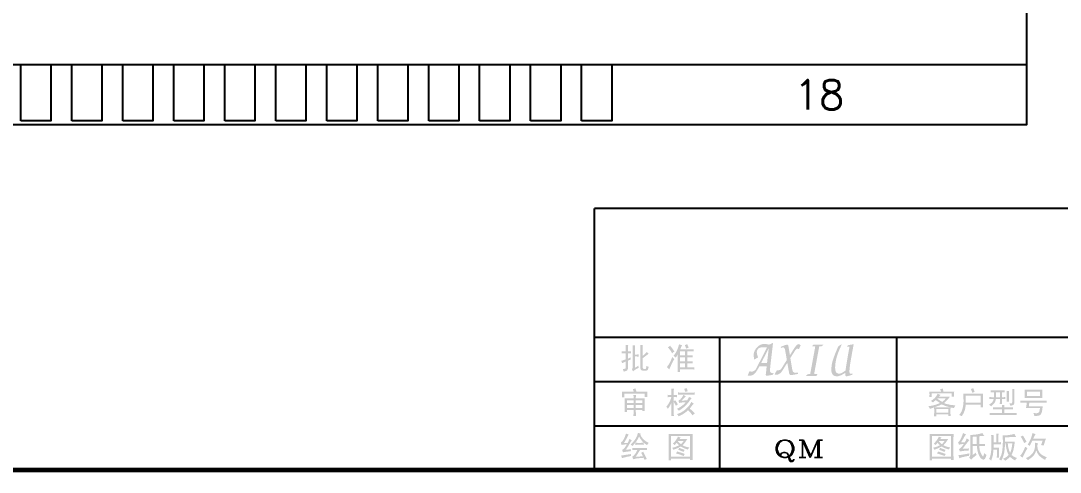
# Model space of a CAD drawing. Extents: x -1388 to 1427, y 183 to 486.
# Drawn here: x 840.2 to 892, y 219.4 to 241.9 of the extents above; entities that cross this region are included whole.
import ezdxf
from ezdxf.enums import TextEntityAlignment as Align

# ---------------------------------------------------------------- set-up
doc = ezdxf.new("R2010")
doc.units = 0
doc.header["$LTSCALE"] = 3
doc.layers.get('0').update_dxf_attribs({"linetype": 'CONTINUOUS'})
doc.styles.add('ROMANC', font='romanc')
doc.styles.add('ROMANS', font='romans.shx')

msp = doc.modelspace()

# ---------------------------------------------------------------- hatches: boundary and pattern name
h = msp.add_hatch(color=3)
h.paths.add_polyline_path([(881.441, 225.694), (881.397, 225.629), (881.516, 225.629), (881.494, 225.503), (881.472, 225.383), (881.452, 225.27), (881.433, 225.162), (881.415, 225.061), (881.4, 224.967), (881.385, 224.878), (881.371, 224.795), (881.359, 224.719), (881.349, 224.649), (881.339, 224.585), (881.331, 224.528), (881.324, 224.476), (881.318, 224.432), (881.215, 224.362), (881.14, 224.316), (881.095, 224.293), (881.092, 224.292), (881.009, 224.273), (880.925, 224.288), (880.915, 224.292), (880.855, 224.341), (880.831, 224.38), (880.812, 224.448), (880.801, 224.538), (880.8, 224.597), (880.803, 224.668), (880.81, 224.75), (880.823, 224.846), (880.831, 224.897), (880.847, 224.974), (880.866, 225.055), (880.891, 225.14), (880.921, 225.229), (880.928, 225.248), (880.95, 225.316), (880.977, 225.389), (881.009, 225.467), (881.046, 225.551), (881.087, 225.639), (881.121, 225.707), (881.11, 225.742), (880.954, 225.636), (880.865, 225.425), (880.823, 225.322), (880.785, 225.227), (880.751, 225.137), (880.721, 225.055), (880.695, 224.979), (880.674, 224.91), (880.657, 224.848), (880.644, 224.792), (880.641, 224.777), (880.626, 224.68), (880.616, 224.592), (880.611, 224.511), (880.61, 224.466), (880.617, 224.374), (880.64, 224.296), (880.649, 224.276), (880.702, 224.206), (880.753, 224.172), (880.835, 224.147), (880.873, 224.143), (880.959, 224.152), (880.965, 224.153), (881.037, 224.175), (881.113, 224.205), (881.17, 224.237), (881.249, 224.283), (881.311, 224.32), (881.308, 224.232), (881.308, 224.211), (881.318, 224.159), (881.352, 224.145), (881.436, 224.156), (881.449, 224.159), (881.533, 224.182), (881.615, 224.208), (881.647, 224.219), (881.683, 224.281), (881.582, 224.271), (881.555, 224.271), (881.524, 224.294), (881.512, 224.365), (881.513, 224.436), (881.52, 224.523), (881.53, 224.617), (881.536, 224.662), (881.542, 224.713), (881.551, 224.77), (881.562, 224.834), (881.573, 224.906), (881.587, 224.984), (881.601, 225.069), (881.618, 225.161), (881.635, 225.259), (881.654, 225.364), (881.675, 225.476), (881.697, 225.595), (881.72, 225.721), (881.725, 225.747)])
h.paths.add_polyline_path([(877.672, 225.811), (877.598, 225.757), (877.567, 225.742), (877.505, 225.723), (877.434, 225.738), (877.346, 225.756), (877.262, 225.762), (877.255, 225.762), (877.18, 225.751), (877.096, 225.723), (877.023, 225.685), (876.953, 225.633), (876.908, 225.59), (876.856, 225.529), (876.809, 225.454), (876.786, 225.408), (876.757, 225.331), (876.742, 225.246), (876.739, 225.183), (876.744, 225.131), (876.759, 225.031), (876.768, 224.977), (876.96, 225.089), (876.931, 225.176), (876.908, 225.251), (876.896, 225.339), (876.896, 225.358), (876.913, 225.441), (876.919, 225.454), (876.968, 225.524), (876.974, 225.53), (877.046, 225.571), (877.062, 225.577), (877.145, 225.593), (877.198, 225.595), (877.274, 225.593), (877.368, 225.586), (877.385, 225.584), (877.404, 225.582), (876.937, 224.665), (876.89, 224.573), (876.852, 224.506), (876.843, 224.492), (876.784, 224.429), (876.77, 224.42), (876.691, 224.384), (876.687, 224.383), (876.633, 224.377), (876.554, 224.39), (876.53, 224.395), (876.445, 224.182), (876.532, 224.175), (876.567, 224.175), (876.651, 224.189), (876.656, 224.19), (876.728, 224.224), (876.76, 224.25), (876.815, 224.307), (876.873, 224.38), (876.875, 224.383), (876.913, 224.443), (876.956, 224.514), (877.003, 224.598), (877.031, 224.649), (877.39, 224.649), (877.365, 224.409), (877.35, 224.305), (877.344, 224.232), (877.344, 224.223), (877.356, 224.182), (877.393, 224.169), (877.477, 224.182), (877.559, 224.196), (877.645, 224.212), (877.695, 224.221), (877.737, 224.31), (877.674, 224.299), (877.596, 224.328), (877.555, 224.395), (877.556, 224.472), (877.563, 224.56), (877.57, 224.633), (877.577, 224.71), (877.586, 224.795), (877.598, 224.888), (877.601, 224.92), (877.703, 225.783)])
h.paths.add_polyline_path([(877.111, 224.803), (877.492, 225.54), (877.406, 224.803)], flags=16)
h.paths.add_polyline_path([(878.982, 225.749), (878.911, 225.72), (878.855, 225.667), (878.81, 225.611), (878.776, 225.562), (878.734, 225.499), (878.684, 225.42), (878.627, 225.327), (878.609, 225.298), (878.545, 225.199), (878.472, 225.653), (878.445, 225.712), (878.419, 225.726), (878.354, 225.712), (878.299, 225.695), (878.214, 225.665), (878.125, 225.632), (878.078, 225.548), (878.175, 225.584), (878.218, 225.593), (878.273, 225.554), (878.29, 225.512), (878.309, 225.436), (878.33, 225.325), (878.341, 225.264), (878.393, 224.959), (878.156, 224.581), (878.101, 224.501), (878.058, 224.466), (877.994, 224.447), (877.891, 224.44), (877.786, 224.239), (877.873, 224.221), (877.88, 224.221), (877.961, 224.236), (878.01, 224.26), (878.07, 224.304), (878.128, 224.366), (878.182, 224.443), (878.417, 224.818), (878.508, 224.297), (878.536, 224.226), (878.591, 224.203), (878.669, 224.211), (878.714, 224.219), (878.808, 224.235), (878.891, 224.253), (878.945, 224.265), (878.961, 224.333), (878.859, 224.32), (878.826, 224.317), (878.758, 224.328), (878.708, 224.365), (878.677, 224.432), (878.663, 224.492), (878.646, 224.583), (878.635, 224.651), (878.568, 225.058), (878.735, 225.321), (878.786, 225.399), (878.818, 225.449), (878.875, 225.512), (878.914, 225.525), (878.996, 225.503), (878.998, 225.501), (879.081, 225.694), (879.003, 225.745)])
h.paths.add_polyline_path([(880.219, 225.728), (879.724, 225.728), (879.643, 225.65), (879.81, 225.629), (879.558, 224.263), (879.428, 224.247), (879.349, 224.166), (879.854, 224.166), (879.933, 224.247), (879.755, 224.265), (880.006, 225.629), (880.139, 225.65)])
h = msp.add_hatch(color=3)
h.paths.add_polyline_path([(871.209, 225.603), (871.215, 225.706), (871.096, 225.706), (871.097, 225.662), (871.101, 225.557), (871.101, 224.525), (871.129, 224.453), (871.215, 224.424), (871.381, 224.424), (871.458, 224.459), (871.478, 224.497), (871.513, 224.62), (871.487, 224.625), (871.394, 224.662), (871.394, 224.644), (871.381, 224.548), (871.352, 224.506), (871.257, 224.506), (871.209, 224.567), (871.209, 225.045), (871.286, 225.101), (871.381, 225.175), (871.456, 225.231), (871.513, 225.272), (871.487, 225.29), (871.411, 225.359), (871.354, 225.294), (871.279, 225.22), (871.209, 225.164), (871.209, 225.576)])
h.paths.add_polyline_path([(870.48, 225.638), (870.488, 225.7), (870.361, 225.7), (870.361, 225.695), (870.365, 225.599), (870.367, 225.497), (870.369, 225.385), (870.261, 225.385), (870.171, 225.391), (870.171, 225.283), (870.252, 225.286), (870.369, 225.288), (870.369, 224.99), (870.321, 224.973), (870.215, 224.935), (870.136, 224.913), (870.156, 224.882), (870.195, 224.794), (870.263, 224.834), (870.369, 224.883), (870.369, 224.567), (870.345, 224.525), (870.33, 224.521), (870.219, 224.506), (870.233, 224.481), (870.266, 224.376), (870.345, 224.398), (870.427, 224.429), (870.435, 224.435), (870.475, 224.519), (870.475, 224.926), (870.515, 224.942), (870.618, 224.984), (870.612, 225.087), (870.55, 225.059), (870.475, 225.026), (870.475, 225.288), (870.517, 225.288), (870.625, 225.283), (870.625, 225.391), (870.572, 225.387), (870.475, 225.385), (870.475, 225.396), (870.477, 225.537)])
h.paths.add_polyline_path([(870.821, 225.579), (870.834, 225.682), (870.707, 225.682), (870.709, 225.662), (870.713, 225.557), (870.713, 224.585), (870.678, 224.495), (870.731, 224.395), (870.783, 224.435), (870.874, 224.495), (870.935, 224.528), (871.017, 224.572), (871.017, 224.576), (870.988, 224.675), (870.892, 224.607), (870.821, 224.567), (870.821, 225.134), (870.929, 225.132), (871.017, 225.127), (871.017, 225.235), (870.94, 225.231), (870.821, 225.229), (870.821, 225.557)])
h = msp.add_hatch(color=3)
h.paths.add_polyline_path([(872.643, 225.001), (872.603, 224.905), (872.562, 224.823), (872.533, 224.772), (872.478, 224.686), (872.412, 224.603), (872.456, 224.561), (872.533, 224.482), (872.555, 224.534), (872.595, 224.625), (872.645, 224.733), (872.69, 224.825), (872.736, 224.916), (872.782, 225.002), (872.753, 225.03), (872.681, 225.103)])
h.paths.add_polyline_path([(873.318, 224.59), (873.069, 224.59), (873.069, 224.794), (873.318, 224.794)], flags=16)
h.paths.add_polyline_path([(873.318, 224.889), (873.069, 224.889), (873.069, 225.092), (873.318, 225.092)], flags=16)
h.paths.add_polyline_path([(873.511, 225.092), (873.432, 225.092), (873.432, 225.187), (873.549, 225.187), (873.65, 225.191), (873.707, 225.193), (873.707, 225.087), (873.617, 225.09)], flags=17)
h.paths.add_polyline_path([(873.318, 225.187), (873.069, 225.187), (873.069, 225.391), (873.318, 225.391)], flags=16)
h.paths.add_polyline_path([(872.553, 225.645), (872.467, 225.594), (872.513, 225.535), (872.586, 225.44), (872.639, 225.359), (872.676, 225.295), (872.701, 225.317), (872.789, 225.385), (872.736, 225.46), (872.676, 225.546), (872.636, 225.594), (872.581, 225.665)])
h.paths.add_polyline_path([(872.747, 225.164), (872.784, 225.14), (872.866, 225.079), (872.908, 225.149), (872.956, 225.235), (872.956, 224.667), (872.954, 224.55), (872.952, 224.448), (872.949, 224.363), (873.069, 224.363), (873.069, 224.49), (873.54, 224.49), (873.582, 224.49), (873.688, 224.488), (873.784, 224.482), (873.784, 224.596), (873.756, 224.596), (873.672, 224.592), (873.564, 224.59), (873.432, 224.59), (873.432, 224.794), (873.514, 224.794), (873.621, 224.792), (873.707, 224.788), (873.707, 224.894), (873.652, 224.893), (873.553, 224.889), (873.432, 224.889), (873.432, 225.092), (873.432, 225.187), (873.432, 225.391), (873.503, 225.391), (873.544, 225.391), (873.646, 225.389), (873.749, 225.385), (873.749, 225.491), (873.712, 225.489), (873.611, 225.486), (873.503, 225.486), (873.08, 225.486), (873.091, 225.513), (873.139, 225.625), (873.176, 225.689), (873.119, 225.707), (873.022, 225.742), (873.013, 225.707), (872.987, 225.612), (872.952, 225.515), (872.908, 225.414), (872.853, 225.312), (872.798, 225.226)])
h.paths.add_polyline_path([(873.408, 225.737), (873.313, 225.7), (873.346, 225.614), (873.373, 225.521), (873.401, 225.535), (873.498, 225.57), (873.472, 225.645), (873.432, 225.748)])
h = msp.add_hatch(color=3)
h.paths.add_polyline_path([(870.869, 222.954), (871.191, 222.954), (871.191, 222.811), (870.869, 222.811)], flags=16)
h.paths.add_polyline_path([(870.869, 222.708), (871.191, 222.708), (871.191, 222.565), (870.869, 222.565)], flags=16)
h.paths.add_polyline_path([(870.755, 222.708), (870.755, 222.565), (870.433, 222.565), (870.433, 222.708)], flags=16)
h.paths.add_polyline_path([(870.755, 222.811), (870.433, 222.811), (870.433, 222.954), (870.755, 222.954)], flags=16)
h.paths.add_polyline_path([(870.316, 223.032), (870.317, 222.948), (870.319, 222.842), (870.319, 222.714), (870.319, 222.661), (870.319, 222.543), (870.317, 222.445), (870.314, 222.362), (870.433, 222.362), (870.433, 222.465), (870.755, 222.465), (870.755, 222.355), (870.753, 222.25), (870.75, 222.159), (870.874, 222.159), (870.872, 222.245), (870.869, 222.349), (870.869, 222.465), (871.191, 222.465), (871.191, 222.41), (871.31, 222.41), (871.31, 222.419), (871.306, 222.501), (871.304, 222.606), (871.304, 222.732), (871.304, 222.748), (871.304, 222.869), (871.306, 222.972), (871.31, 223.054), (870.869, 223.054), (870.869, 223.107), (870.874, 223.21), (870.75, 223.21), (870.753, 223.155), (870.755, 223.054), (870.314, 223.054)])
h.paths.add_polyline_path([(870.72, 223.503), (870.729, 223.483), (870.768, 223.376), (870.176, 223.376), (870.18, 223.342), (870.184, 223.239), (870.182, 223.199), (870.176, 223.096), (870.303, 223.096), (870.303, 223.276), (871.315, 223.276), (871.315, 223.12), (871.442, 223.12), (871.44, 223.144), (871.434, 223.245), (871.436, 223.272), (871.442, 223.376), (870.905, 223.376), (870.887, 223.431), (870.85, 223.543), (870.817, 223.53)])
h.paths.add_polyline_path([(873.558, 222.726), (873.551, 222.715), (873.491, 222.64), (873.414, 222.56), (873.366, 222.512), (873.287, 222.446), (873.199, 222.386), (873.196, 222.384), (873.11, 222.336), (873.016, 222.296), (872.914, 222.261), (872.945, 222.234), (873.004, 222.153), (873.077, 222.186), (873.17, 222.23), (873.234, 222.269), (873.318, 222.327), (873.392, 222.38), (873.474, 222.452), (873.547, 222.377), (873.611, 222.309), (873.635, 222.278), (873.694, 222.195), (873.73, 222.23), (873.807, 222.291), (873.743, 222.362), (873.716, 222.388), (873.646, 222.455), (873.558, 222.536), (873.56, 222.538), (873.628, 222.629), (873.683, 222.703), (873.694, 222.719), (873.76, 222.792), (873.718, 222.813), (873.63, 222.864), (873.61, 222.822)])
h.paths.add_polyline_path([(873.099, 223.007), (873.068, 222.977), (872.991, 222.935), (873.027, 222.816), (873.082, 222.827), (873.181, 222.84), (873.24, 222.844), (873.35, 222.845), (873.307, 222.798), (873.234, 222.726), (873.152, 222.661), (873.093, 222.618), (873.005, 222.565), (872.914, 222.523), (872.943, 222.498), (873.015, 222.428), (873.051, 222.45), (873.137, 222.509), (873.218, 222.571), (873.264, 222.607), (873.339, 222.675), (873.414, 222.756), (873.448, 222.796), (873.518, 222.878), (873.569, 222.954), (873.593, 222.986), (873.654, 223.054), (873.516, 223.115), (873.476, 223.027), (873.421, 222.941), (873.157, 222.935), (873.212, 222.99), (873.278, 223.06), (873.291, 223.078), (873.366, 223.144), (873.242, 223.215), (873.214, 223.162), (873.156, 223.073)])
h.paths.add_polyline_path([(873.08, 223.228), (873.582, 223.228), (873.604, 223.228), (873.71, 223.226), (873.807, 223.221), (873.807, 223.342), (873.789, 223.338), (873.69, 223.331), (873.582, 223.329), (873.134, 223.329), (873.075, 223.331), (872.972, 223.342), (872.972, 223.221), (872.978, 223.223)])
h.paths.add_polyline_path([(872.449, 223.102), (872.538, 223.107), (872.639, 223.107), (872.608, 223.001), (872.57, 222.906), (872.526, 222.822), (872.511, 222.796), (872.449, 222.706), (872.388, 222.637), (872.405, 222.617), (872.467, 222.523), (872.498, 222.569), (872.557, 222.662), (872.606, 222.75), (872.645, 222.835), (872.645, 222.423), (872.646, 222.379), (872.646, 222.278), (872.639, 222.172), (872.766, 222.172), (872.762, 222.216), (872.76, 222.318), (872.758, 222.423), (872.758, 222.864), (872.762, 222.858), (872.811, 222.776), (872.866, 222.679), (872.879, 222.688), (872.967, 222.745), (872.947, 222.776), (872.892, 222.86), (872.83, 222.954), (872.758, 222.899), (872.758, 223.107), (872.82, 223.107), (872.925, 223.102), (872.925, 223.221), (872.859, 223.217), (872.758, 223.21), (872.758, 223.347), (872.76, 223.439), (872.766, 223.532), (872.639, 223.532), (872.643, 223.455), (872.645, 223.347), (872.645, 223.215), (872.557, 223.217), (872.449, 223.221)])
h.paths.add_polyline_path([(873.39, 223.547), (873.278, 223.527), (873.296, 223.466), (873.331, 223.366), (873.348, 223.373), (873.456, 223.4), (873.437, 223.455), (873.408, 223.55)])
h = msp.add_hatch(color=3)
h.paths.add_polyline_path([(885.848, 222.512), (886.432, 222.512), (886.432, 222.333), (885.848, 222.333)], flags=16)
h.paths.add_polyline_path([(885.735, 222.362), (885.735, 222.355), (885.733, 222.263), (885.729, 222.148), (885.848, 222.148), (885.848, 222.249), (886.432, 222.249), (886.432, 222.166), (886.551, 222.166), (886.551, 222.168), (886.547, 222.278), (886.546, 222.375), (886.546, 222.476), (886.546, 222.494), (886.551, 222.595), (885.729, 222.595), (885.735, 222.494)])
h.paths.add_polyline_path([(886.06, 222.91), (885.974, 222.968), (885.888, 223.034), (885.901, 223.049), (886.319, 223.049), (886.287, 223.01), (886.218, 222.937), (886.134, 222.869)], flags=16)
h.paths.add_polyline_path([(885.738, 223.04), (885.659, 222.974), (885.573, 222.917), (885.594, 222.906), (885.669, 222.84), (885.672, 222.842), (885.755, 222.91), (885.813, 222.961), (885.875, 222.915), (885.962, 222.851), (886.027, 222.811), (886.002, 222.8), (885.912, 222.765), (885.8, 222.726), (885.755, 222.712), (885.661, 222.69), (885.559, 222.67), (885.443, 222.655), (885.48, 222.607), (885.526, 222.523), (885.539, 222.527), (885.661, 222.569), (885.729, 222.595), (885.815, 222.624), (885.914, 222.661), (885.925, 222.664), (886.018, 222.703), (886.117, 222.745), (886.179, 222.714), (886.276, 222.673), (886.33, 222.653), (886.427, 222.626), (886.546, 222.595), (885.729, 222.595), (886.551, 222.595), (886.617, 222.58), (886.725, 222.56), (886.738, 222.604), (886.789, 222.697), (886.734, 222.701), (886.621, 222.71), (886.522, 222.725), (886.438, 222.745), (886.416, 222.748), (886.308, 222.778), (886.223, 222.811), (886.26, 222.842), (886.342, 222.915), (886.403, 222.977), (886.456, 223.045), (886.522, 223.131), (885.973, 223.131), (885.982, 223.144), (886.051, 223.215), (886.002, 223.234), (885.908, 223.276), (885.896, 223.248), (885.844, 223.162), (885.777, 223.078)])
h.paths.add_polyline_path([(886.038, 223.508), (886.046, 223.481), (886.075, 223.376), (885.496, 223.376), (885.5, 223.322), (885.502, 223.228), (885.502, 223.223), (885.496, 223.12), (885.615, 223.12), (885.615, 223.292), (886.612, 223.292), (886.612, 223.126), (886.731, 223.126), (886.729, 223.16), (886.725, 223.257), (886.725, 223.27), (886.731, 223.376), (886.2, 223.376), (886.19, 223.415), (886.165, 223.532), (886.141, 223.527)])
h.paths.add_polyline_path([(888.049, 222.835), (887.309, 222.835), (887.309, 223.181), (888.049, 223.181)], flags=16)
h.paths.add_polyline_path([(887.192, 223.168), (887.194, 223.054), (887.196, 222.959), (887.196, 222.882), (887.194, 222.845), (887.185, 222.739), (887.172, 222.642), (887.168, 222.626), (887.146, 222.527), (887.111, 222.428), (887.097, 222.39), (887.047, 222.302), (886.981, 222.219), (887.014, 222.203), (887.106, 222.153), (887.137, 222.201), (887.19, 222.285), (887.214, 222.336), (887.254, 222.439), (887.273, 222.509), (887.291, 222.607), (887.309, 222.732), (888.049, 222.732), (888.049, 222.6), (888.168, 222.6), (888.166, 222.633), (888.164, 222.728), (888.162, 222.835), (888.161, 222.946), (888.161, 222.975), (888.162, 223.085), (888.164, 223.188), (888.168, 223.281), (887.19, 223.281)])
h.paths.add_polyline_path([(887.659, 223.549), (887.566, 223.508), (887.611, 223.391), (887.637, 223.323), (887.652, 223.331), (887.75, 223.366), (887.723, 223.435), (887.679, 223.556)])
h.paths.add_polyline_path([(888.776, 222.498), (888.882, 222.499), (889.115, 222.499), (889.115, 222.309), (888.704, 222.309), (888.598, 222.311), (888.501, 222.315), (888.501, 222.214), (888.595, 222.217), (888.704, 222.219), (889.651, 222.219), (889.746, 222.217), (889.843, 222.214), (889.843, 222.315), (889.754, 222.311), (889.646, 222.309), (889.223, 222.309), (889.223, 222.499), (889.479, 222.499), (889.57, 222.498), (889.669, 222.494), (889.669, 222.595), (889.585, 222.591), (889.479, 222.589), (889.223, 222.589), (889.223, 222.613), (889.228, 222.721), (889.109, 222.721), (889.111, 222.688), (889.115, 222.589), (888.882, 222.589), (888.867, 222.589), (888.761, 222.591), (888.662, 222.595), (888.662, 222.494), (888.675, 222.494)])
h.paths.add_polyline_path([(889.347, 223.413), (889.353, 223.345), (889.354, 223.234), (889.354, 223.054), (889.353, 222.986), (889.347, 222.882), (889.461, 222.882), (889.457, 222.954), (889.455, 223.054), (889.455, 223.234), (889.457, 223.318), (889.461, 223.413)])
h.paths.add_polyline_path([(888.818, 223.102), (888.818, 223.129), (888.82, 223.223), (888.823, 223.347), (889.008, 223.347), (889.008, 223.102)], flags=17)
h.paths.add_polyline_path([(888.715, 223.309), (888.714, 223.206), (888.71, 223.102), (888.688, 223.102), (888.584, 223.104), (888.483, 223.107), (888.483, 223.007), (888.492, 223.007), (888.593, 223.012), (888.697, 223.012), (888.679, 222.943), (888.633, 222.858), (888.631, 222.855), (888.562, 222.796), (888.465, 222.732), (888.49, 222.715), (888.567, 222.65), (888.571, 222.651), (888.649, 222.715), (888.721, 222.792), (888.741, 222.818), (888.783, 222.904), (888.811, 223.012), (889.008, 223.012), (889.008, 222.941), (889.007, 222.864), (889.003, 222.756), (889.115, 222.756), (889.111, 222.825), (889.109, 222.935), (889.109, 223.012), (889.173, 223.012), (889.276, 223.007), (889.276, 223.107), (889.212, 223.104), (889.109, 223.102), (889.109, 223.347), (889.133, 223.347), (889.241, 223.342), (889.241, 223.442), (889.182, 223.439), (889.085, 223.437), (888.739, 223.437), (888.642, 223.437), (888.543, 223.442), (888.543, 223.342), (888.615, 223.345), (888.715, 223.347)])
h.paths.add_polyline_path([(889.622, 223.514), (889.627, 223.417), (889.627, 223.311), (889.627, 222.906), (889.616, 222.811), (889.598, 222.798), (889.479, 222.792), (889.492, 222.767), (889.532, 222.673), (889.625, 222.694), (889.7, 222.732), (889.719, 222.767), (889.73, 222.875), (889.73, 223.311), (889.732, 223.413), (889.735, 223.514)])
h.paths.add_polyline_path([(890.021, 222.935), (890.021, 222.827), (890.041, 222.829), (890.142, 222.833), (890.248, 222.835), (890.349, 222.835), (890.341, 222.758), (890.327, 222.655), (890.308, 222.56), (891.006, 222.56), (890.988, 222.448), (890.969, 222.368), (890.969, 222.366), (890.898, 222.309), (890.889, 222.307), (890.806, 222.305), (890.678, 222.309), (890.7, 222.258), (890.731, 222.159), (890.863, 222.172), (890.966, 222.19), (891.022, 222.214), (891.052, 222.243), (891.094, 222.344), (891.107, 222.404), (891.125, 222.499), (891.13, 222.547), (891.149, 222.655), (890.451, 222.655), (890.46, 222.737), (890.475, 222.835), (891.149, 222.835), (891.246, 222.833), (891.345, 222.827), (891.345, 222.935), (891.255, 222.932), (891.149, 222.93), (890.248, 222.93), (890.226, 222.93), (890.122, 222.932)])
h.paths.add_polyline_path([(890.361, 223.376), (891.011, 223.376), (891.011, 223.162), (890.361, 223.162)], flags=16)
h.paths.add_polyline_path([(890.242, 223.464), (890.246, 223.364), (890.248, 223.257), (890.246, 223.16), (890.242, 223.067), (891.13, 223.067), (891.13, 223.069), (891.127, 223.168), (891.125, 223.276), (891.125, 223.373), (891.13, 223.472), (890.242, 223.472)])
h = msp.add_hatch(color=3)
h.paths.add_polyline_path([(870.598, 220.262), (870.499, 220.247), (870.475, 220.244), (870.374, 220.229), (870.361, 220.227), (870.261, 220.211), (870.239, 220.209), (870.136, 220.194), (870.145, 220.161), (870.184, 220.062), (870.217, 220.073), (870.316, 220.101), (870.416, 220.128), (870.424, 220.13), (870.53, 220.15), (870.625, 220.17), (870.636, 220.271)])
h.paths.add_polyline_path([(870.942, 220.458), (870.896, 220.37), (870.839, 220.277), (870.837, 220.275), (870.768, 220.191), (870.689, 220.139), (870.702, 220.11), (870.737, 220.009), (870.837, 220.033), (870.922, 220.05), (870.933, 220.051), (871, 220.057), (871.108, 220.068), (871.257, 220.081), (871.262, 220.068), (871.304, 219.973), (871.323, 219.984), (871.418, 220.026), (871.361, 220.136), (871.308, 220.236), (871.264, 220.321), (871.233, 220.385), (871.226, 220.381), (871.138, 220.332), (871.185, 220.231), (871.22, 220.158), (871.147, 220.15), (871.026, 220.141), (870.929, 220.136), (870.858, 220.134), (870.913, 220.207), (870.969, 220.295), (871.022, 220.379), (871.077, 220.469), (871.268, 220.469), (871.315, 220.469), (871.423, 220.462), (871.423, 220.57), (871.367, 220.566), (871.268, 220.564), (870.858, 220.564), (870.799, 220.564), (870.702, 220.57), (870.702, 220.462), (870.751, 220.465), (870.858, 220.469), (870.945, 220.469)])
h.paths.add_polyline_path([(870.964, 220.731), (871.114, 220.731), (871.169, 220.731), (871.262, 220.725), (871.262, 220.831), (871.22, 220.83), (871.114, 220.826), (870.964, 220.826), (870.955, 220.826), (870.85, 220.831), (870.85, 220.725), (870.863, 220.725)], flags=17)
h.paths.add_polyline_path([(870.187, 220.89), (870.123, 220.839), (870.129, 220.817), (870.16, 220.718), (870.206, 220.729), (870.308, 220.744), (870.323, 220.744), (870.422, 220.749), (870.371, 220.663), (870.314, 220.582), (870.266, 220.529), (870.184, 220.474), (870.193, 220.452), (870.224, 220.355), (870.241, 220.357), (870.336, 220.374), (870.446, 220.39), (870.532, 220.397), (870.618, 220.403), (870.618, 220.408), (870.625, 220.509), (870.579, 220.504), (870.48, 220.491), (870.361, 220.474), (870.422, 220.559), (870.475, 220.641), (870.479, 220.646), (870.528, 220.729), (870.583, 220.826), (870.621, 220.888), (870.673, 220.958), (870.636, 220.972), (870.546, 221.024), (870.546, 221.018), (870.515, 220.93), (870.469, 220.826), (870.279, 220.826), (870.336, 220.916), (870.387, 221.005), (870.427, 221.082), (870.464, 221.161), (870.517, 221.238), (870.475, 221.251), (870.38, 221.291), (870.35, 221.198), (870.312, 221.102), (870.266, 221.011), (870.252, 220.983)])
h.paths.add_polyline_path([(870.935, 221.19), (870.911, 221.132), (870.863, 221.04), (870.819, 220.974), (870.755, 220.892), (870.755, 220.89), (870.687, 220.817), (870.607, 220.749), (870.621, 220.738), (870.702, 220.665), (870.761, 220.734), (870.826, 220.813), (870.887, 220.886), (870.929, 220.949), (870.98, 221.038), (871.03, 221.143), (871.055, 221.099), (871.11, 221.013), (871.173, 220.928), (871.187, 220.908), (871.249, 220.844), (871.33, 220.778), (871.429, 220.712), (871.449, 220.747), (871.513, 220.826), (871.455, 220.853), (871.367, 220.906), (871.286, 220.969), (871.271, 220.982), (871.207, 221.047), (871.147, 221.13), (871.09, 221.232), (871.114, 221.285), (871.068, 221.298), (870.977, 221.328), (870.966, 221.289)])
h.paths.add_polyline_path([(872.923, 220.388), (872.877, 220.295), (872.938, 220.28), (873.026, 220.253), (873.13, 220.216), (873.247, 220.17), (873.254, 220.183), (873.307, 220.271), (873.24, 220.297), (873.152, 220.328), (873.046, 220.361), (872.925, 220.397)], flags=0)
h.paths.add_polyline_path([(873.031, 220.57), (872.98, 220.48), (873.027, 220.463), (873.121, 220.427), (873.247, 220.372), (873.253, 220.385), (873.302, 220.474), (873.249, 220.493), (873.156, 220.527), (873.033, 220.575)], flags=0)
h.paths.add_polyline_path([(873.251, 220.916), (873.19, 220.833), (873.117, 220.76), (873.115, 220.762), (873.042, 220.819), (872.967, 220.905), (872.98, 220.921), (873.254, 220.921)], flags=0)
h.paths.add_polyline_path([(872.782, 220.855), (872.711, 220.784), (872.722, 220.778), (872.806, 220.718), (872.839, 220.753), (872.901, 220.831), (872.939, 220.786), (873.022, 220.707), (872.96, 220.676), (872.861, 220.632), (872.766, 220.601), (872.676, 220.582), (872.69, 220.568), (872.747, 220.485), (872.828, 220.513), (872.923, 220.549), (873.016, 220.595), (873.104, 220.646), (873.172, 220.606), (873.264, 220.562), (873.359, 220.524), (873.461, 220.493), (873.474, 220.516), (873.535, 220.599), (873.489, 220.604), (873.395, 220.624), (873.296, 220.659), (873.194, 220.707), (873.223, 220.734), (873.3, 220.817), (873.35, 220.886), (873.377, 220.93), (873.432, 221.016), (873.038, 221.016), (873.104, 221.09), (873.064, 221.102), (872.967, 221.137), (872.934, 221.068), (872.872, 220.969), (872.848, 220.936)], flags=0)
h.paths.add_polyline_path([(873.575, 220.139), (872.628, 220.139), (872.628, 221.161), (873.575, 221.161)], flags=16)
h.paths.add_polyline_path([(872.506, 221.143), (872.507, 221.04), (872.509, 220.934), (872.509, 220.324), (872.507, 220.264), (872.507, 220.158), (872.506, 220.055), (872.502, 219.954), (872.628, 219.954), (872.628, 220.033), (873.575, 220.033), (873.575, 219.967), (873.701, 219.967), (873.699, 220.009), (873.697, 220.112), (873.696, 220.214), (873.694, 220.319), (873.694, 220.934), (873.696, 220.96), (873.696, 221.068), (873.697, 221.17), (873.701, 221.267), (872.502, 221.267), (872.504, 221.243)])
h = msp.add_hatch(color=3)
h.paths.add_polyline_path([(885.923, 220.388), (885.877, 220.295), (885.938, 220.28), (886.026, 220.253), (886.13, 220.216), (886.247, 220.17), (886.255, 220.183), (886.308, 220.271), (886.24, 220.297), (886.152, 220.328), (886.046, 220.361), (885.925, 220.397)], flags=0)
h.paths.add_polyline_path([(886.029, 220.57), (885.98, 220.48), (886.027, 220.463), (886.121, 220.427), (886.247, 220.372), (886.251, 220.385), (886.3, 220.474), (886.249, 220.493), (886.156, 220.527), (886.033, 220.575)], flags=0)
h.paths.add_polyline_path([(886.249, 220.916), (886.19, 220.833), (886.117, 220.76), (886.114, 220.762), (886.042, 220.819), (885.967, 220.905), (885.98, 220.921), (886.253, 220.921)], flags=0)
h.paths.add_polyline_path([(885.782, 220.855), (885.711, 220.784), (885.722, 220.778), (885.806, 220.718), (885.839, 220.753), (885.901, 220.831), (885.94, 220.786), (886.02, 220.707), (885.96, 220.676), (885.861, 220.632), (885.766, 220.601), (885.676, 220.582), (885.691, 220.568), (885.747, 220.485), (885.828, 220.513), (885.923, 220.549), (886.016, 220.595), (886.104, 220.646), (886.172, 220.606), (886.262, 220.562), (886.359, 220.524), (886.461, 220.493), (886.474, 220.516), (886.533, 220.599), (886.489, 220.604), (886.396, 220.624), (886.297, 220.659), (886.194, 220.707), (886.223, 220.734), (886.298, 220.817), (886.35, 220.886), (886.377, 220.93), (886.432, 221.016), (886.038, 221.016), (886.104, 221.09), (886.064, 221.102), (885.967, 221.137), (885.934, 221.068), (885.872, 220.969), (885.848, 220.936)], flags=0)
h.paths.add_polyline_path([(886.575, 220.139), (885.628, 220.139), (885.628, 221.161), (886.575, 221.161)], flags=16)
h.paths.add_polyline_path([(885.506, 221.143), (885.507, 221.04), (885.507, 220.934), (885.507, 220.324), (885.507, 220.264), (885.507, 220.158), (885.506, 220.055), (885.502, 219.954), (885.628, 219.954), (885.628, 220.033), (886.575, 220.033), (886.575, 219.967), (886.701, 219.967), (886.699, 220.009), (886.698, 220.112), (886.696, 220.214), (886.694, 220.319), (886.694, 220.934), (886.694, 220.96), (886.696, 221.068), (886.698, 221.17), (886.701, 221.267), (885.502, 221.267), (885.504, 221.243)])
h.paths.add_polyline_path([(887.463, 220.297), (887.335, 220.271), (887.236, 220.253), (887.166, 220.242), (887.146, 220.238), (887.051, 220.223), (886.939, 220.211), (886.959, 220.163), (886.987, 220.057), (887.009, 220.066), (887.106, 220.104), (887.135, 220.112), (887.212, 220.128), (887.326, 220.152), (887.476, 220.181), (887.476, 220.198), (887.487, 220.3)])
h.paths.add_polyline_path([(887.857, 220.767), (887.648, 220.767), (887.648, 221.124), (887.65, 221.124), (887.728, 221.132), (887.857, 221.143)], flags=16)
h.paths.add_polyline_path([(886.934, 220.83), (886.969, 220.731), (886.996, 220.738), (887.1, 220.76), (887.106, 220.762), (887.207, 220.767), (887.155, 220.692), (887.095, 220.617), (887.051, 220.571), (886.969, 220.509), (886.978, 220.493), (887.016, 220.397), (887.055, 220.405), (887.155, 220.419), (887.262, 220.432), (887.362, 220.44), (887.447, 220.438), (887.447, 220.447), (887.476, 220.546), (887.461, 220.546), (887.375, 220.54), (887.271, 220.535), (887.148, 220.527), (887.179, 220.571), (887.249, 220.663), (887.309, 220.742), (887.362, 220.808), (887.364, 220.809), (887.434, 220.899), (887.494, 220.969), (887.439, 220.993), (887.357, 221.047), (887.353, 221.04), (887.316, 220.947), (887.262, 220.855), (887.199, 220.855), (887.077, 220.85), (887.121, 220.927), (887.174, 221.018), (887.219, 221.095), (887.269, 221.172), (887.32, 221.251), (887.265, 221.273), (887.172, 221.315), (887.141, 221.223), (887.104, 221.128), (887.064, 221.035), (887.049, 221.005), (886.989, 220.912), (886.926, 220.85)])
h.paths.add_polyline_path([(887.531, 221.179), (887.534, 221.075), (887.536, 220.976), (887.536, 220.26), (887.525, 220.185), (887.481, 220.092), (887.503, 220.068), (887.571, 219.985), (887.575, 219.987), (887.648, 220.059), (887.727, 220.128), (887.776, 220.169), (887.851, 220.223), (887.84, 220.242), (887.793, 220.332), (887.745, 220.291), (887.648, 220.218), (887.648, 220.67), (887.864, 220.67), (887.866, 220.635), (887.877, 220.526), (887.895, 220.425), (887.917, 220.337), (887.941, 220.267), (887.983, 220.174), (888.036, 220.086), (888.043, 220.075), (888.12, 220.004), (888.203, 219.991), (888.252, 220.018), (888.3, 220.095), (888.34, 220.223), (888.309, 220.245), (888.227, 220.308), (888.214, 220.245), (888.184, 220.158), (888.164, 220.145), (888.102, 220.229), (888.097, 220.24), (888.047, 220.343), (888.018, 220.427), (888.01, 220.456), (887.992, 220.548), (887.976, 220.67), (888.075, 220.67), (888.177, 220.668), (888.269, 220.665), (888.269, 220.773), (888.194, 220.769), (888.091, 220.767), (887.976, 220.767), (887.976, 221.154), (888.04, 221.163), (888.144, 221.172), (888.239, 221.172), (888.186, 221.231), (888.137, 221.315), (888.093, 221.302), (887.994, 221.274), (887.926, 221.26), (887.816, 221.243), (887.749, 221.234), (887.648, 221.225), (887.529, 221.22)])
h.paths.add_polyline_path([(889.481, 220.41), (889.45, 220.509), (889.433, 220.571), (889.415, 220.67), (889.402, 220.797), (889.627, 220.797), (889.616, 220.694), (889.596, 220.571), (889.572, 220.471), (889.545, 220.39), (889.516, 220.332)], flags=16)
h.paths.add_polyline_path([(889.457, 221.216), (889.362, 221.205), (889.257, 221.198), (889.146, 221.196), (889.151, 221.106), (889.155, 221.002), (889.157, 220.886), (889.157, 220.852), (889.151, 220.742), (889.146, 220.639), (889.138, 220.546), (889.131, 220.465), (889.115, 220.363), (889.091, 220.266), (889.067, 220.191), (889.023, 220.099), (888.966, 220.009), (888.996, 219.996), (889.085, 219.938), (889.109, 219.989), (889.148, 220.084), (889.182, 220.181), (889.21, 220.284), (889.212, 220.284), (889.226, 220.364), (889.239, 220.454), (889.25, 220.557), (889.259, 220.67), (889.265, 220.797), (889.294, 220.797), (889.299, 220.745), (889.316, 220.634), (889.334, 220.535), (889.354, 220.451), (889.364, 220.414), (889.4, 220.315), (889.442, 220.229), (889.415, 220.198), (889.34, 220.13), (889.256, 220.073), (889.162, 220.026), (889.199, 220.004), (889.27, 219.931), (889.276, 219.934), (889.367, 220), (889.446, 220.064), (889.516, 220.128), (889.545, 220.101), (889.622, 220.039), (889.668, 220.006), (889.765, 219.949), (889.796, 219.996), (889.86, 220.075), (889.785, 220.097), (889.7, 220.139), (889.666, 220.161), (889.587, 220.223), (889.589, 220.227), (889.631, 220.315), (889.666, 220.41), (889.693, 220.516), (889.706, 220.581), (889.724, 220.678), (889.739, 220.782), (889.754, 220.892), (889.265, 220.892), (889.265, 221.095), (889.32, 221.097), (889.42, 221.104), (889.527, 221.113), (889.609, 221.119), (889.711, 221.123), (889.819, 221.124), (889.779, 221.181), (889.735, 221.274), (889.684, 221.26), (889.583, 221.236), (889.479, 221.22)])
h.paths.add_polyline_path([(888.692, 220.967), (888.692, 221.058), (888.693, 221.104), (888.71, 221.209), (888.673, 221.209), (888.573, 221.22), (888.574, 221.181), (888.578, 221.104), (888.582, 221.011), (888.584, 220.903), (888.584, 220.78), (888.585, 220.641), (888.584, 220.619), (888.578, 220.493), (888.569, 220.377), (888.552, 220.273), (888.53, 220.18), (888.503, 220.097), (888.472, 220.026), (888.499, 220.006), (888.573, 219.938), (888.604, 220.024), (888.635, 220.125), (888.657, 220.211), (888.664, 220.269), (888.677, 220.37), (888.686, 220.485), (888.858, 220.485), (888.858, 220.357), (888.858, 220.242), (888.856, 220.15), (888.853, 220.081), (888.972, 220.081), (888.97, 220.134), (888.966, 220.236), (888.966, 220.343), (888.966, 220.377), (888.968, 220.483), (888.972, 220.582), (888.692, 220.582), (888.692, 220.76), (888.924, 220.76), (888.953, 220.76), (889.056, 220.754), (889.056, 220.863), (889.039, 220.861), (888.937, 220.855), (888.937, 221.119), (888.937, 221.185), (888.942, 221.291), (888.823, 221.291), (888.827, 221.216), (888.829, 221.113), (888.829, 220.855), (888.692, 220.855)])
h.paths.add_polyline_path([(890.255, 220.595), (890.217, 220.502), (890.171, 220.403), (890.136, 220.339), (890.079, 220.253), (890.015, 220.176), (890.052, 220.152), (890.134, 220.092), (890.142, 220.104), (890.189, 220.202), (890.237, 220.293), (890.285, 220.379), (890.286, 220.385), (890.343, 220.493), (890.385, 220.564), (890.354, 220.581), (890.272, 220.635)])
h.paths.add_polyline_path([(890.761, 220.67), (890.757, 220.639), (890.742, 220.533), (890.722, 220.462), (890.678, 220.366), (890.675, 220.361), (890.616, 220.282), (890.541, 220.205), (890.49, 220.165), (890.404, 220.112), (890.301, 220.068), (890.338, 220.04), (890.404, 219.962), (890.48, 220.015), (890.557, 220.075), (890.601, 220.108), (890.678, 220.176), (890.706, 220.213), (890.761, 220.3), (890.783, 220.353), (890.821, 220.456), (890.825, 220.445), (890.861, 220.348), (890.876, 220.317), (890.935, 220.229), (890.971, 220.183), (891.054, 220.11), (891.083, 220.086), (891.163, 220.031), (891.262, 219.973), (891.297, 220.057), (891.35, 220.11), (891.301, 220.126), (891.202, 220.17), (891.129, 220.207), (891.046, 220.271), (890.982, 220.343), (890.927, 220.432), (890.922, 220.445), (890.887, 220.538), (890.88, 220.641), (890.883, 220.725), (890.898, 220.815), (890.858, 220.82), (890.755, 220.831), (890.759, 220.762)])
h.paths.add_polyline_path([(890.134, 221.179), (890.045, 221.13), (890.096, 221.058), (890.147, 220.969), (890.175, 220.905), (890.219, 220.815), (890.244, 220.831), (890.338, 220.879), (890.294, 220.958), (890.242, 221.047), (890.208, 221.106), (890.158, 221.19)])
h.paths.add_polyline_path([(890.594, 221.166), (890.576, 221.108), (890.541, 221.011), (890.513, 220.954), (890.469, 220.863), (890.442, 220.819), (890.385, 220.736), (890.407, 220.729), (890.493, 220.678), (890.523, 220.729), (890.57, 220.82), (890.583, 220.852), (890.629, 220.939), (891.136, 220.939), (891.132, 220.925), (891.101, 220.826), (891.098, 220.815), (891.059, 220.718), (891.09, 220.712), (891.191, 220.689), (891.196, 220.709), (891.228, 220.813), (891.255, 220.905), (891.27, 220.945), (891.303, 221.035), (890.671, 221.035), (890.689, 221.073), (890.731, 221.166), (890.735, 221.176), (890.79, 221.256), (890.726, 221.282), (890.636, 221.315), (890.623, 221.267)])

# ---------------------------------------------------------------- linework, layer by layer
for p, q in [((804.327, 239.686), (890.327, 239.686)), ((868.812, 219.399), (868.812, 232.518)), ((920.79, 232.518), (868.812, 232.518))]:
    msp.add_line(p, q)
msp.add_lwpolyline([(920.79, 219.474, 0.227, 0.227, 0), (920.79, 302.842, 0.227, 0.227, 0), (799.993, 302.842, 0.227, 0.227, 0), (799.993, 219.474, 0.227, 0.227, 0)], format="xyseb", close=True)
for points in [[(804.327, 236.686), (804.327, 282.686), (890.327, 282.686), (890.327, 236.686)], [(840.227, 236.886), (840.227, 239.686), (841.727, 239.686), (841.727, 236.886)], [(842.767, 236.886), (842.767, 239.686), (844.267, 239.686), (844.267, 236.886)], [(845.307, 236.886), (845.307, 239.686), (846.807, 239.686), (846.807, 236.886)], [(847.847, 236.886), (847.847, 239.686), (849.347, 239.686), (849.347, 236.886)], [(850.387, 236.886), (850.387, 239.686), (851.887, 239.686), (851.887, 236.886)], [(852.927, 236.886), (852.927, 239.686), (854.427, 239.686), (854.427, 236.886)], [(855.467, 236.886), (855.467, 239.686), (856.967, 239.686), (856.967, 236.886)], [(858.007, 236.886), (858.007, 239.686), (859.507, 239.686), (859.507, 236.886)], [(860.547, 236.886), (860.547, 239.686), (862.047, 239.686), (862.047, 236.886)], [(863.087, 236.886), (863.087, 239.686), (864.587, 239.686), (864.587, 236.886)], [(865.627, 236.886), (865.627, 239.686), (867.127, 239.686), (867.127, 236.886)], [(868.167, 236.886), (868.167, 239.686), (869.667, 239.686), (869.667, 236.886)]]:
    msp.add_lwpolyline(points, close=True)
for points in [[(868.812, 226.088), (920.79, 226.088)], [(875.03, 226.088), (875.03, 219.474)], [(883.853, 226.088), (883.853, 219.474)], [(868.812, 223.884), (920.79, 223.884)], [(868.812, 221.679), (920.79, 221.679)]]:
    msp.add_lwpolyline(points)

# ---------------------------------------------------------------- texts
at = {"style": 'ROMANS'}
msp.add_text('18', height=1.46, dxfattribs=at).set_placement((879.997, 238.186), align=Align.MIDDLE)
at = {"color": 3, "style": 'ROMANC', "width": 1.390164}
msp.add_text('QM', height=0.8645, dxfattribs=at).set_placement((877.696, 220.102), (880.272, 220.102), align=Align.FIT)

doc.saveas('drawing.dxf')
